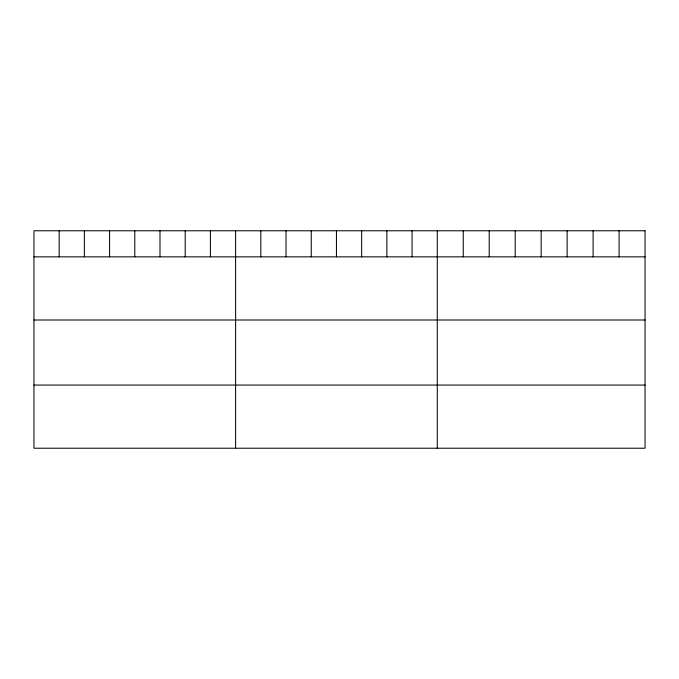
<?xml version="1.0" encoding="UTF-8"?>
<svg xmlns="http://www.w3.org/2000/svg" width="679" height="679" viewBox="0 0 679 679"><rect width="100%" height="100%" fill="white"/><g stroke="black" fill="none" stroke-linecap="round" stroke-linejoin="round"><path stroke-width="1.02" d="M33.95 256.849L645.05 256.849M33.95 320.004L645.05 320.004M33.95 385.069L645.05 385.069M619.078 230.775L619.078 256.849M593.106 230.775L593.106 256.849M567.135 230.775L567.135 256.849M541.163 230.775L541.163 256.849M515.191 230.775L515.191 256.849M489.219 230.775L489.219 256.849M463.248 230.775L463.248 256.849M437.276 230.775L437.276 448.225M412.068 230.775L412.068 256.849M386.86 230.775L386.86 256.849M361.652 230.775L361.652 256.849M336.445 230.775L336.445 256.849M311.237 230.775L311.237 256.849M286.029 230.775L286.029 256.849M260.821 230.775L260.821 256.849M235.613 230.775L235.613 448.225M210.405 230.775L210.405 256.849M185.197 230.775L185.197 256.849M159.989 230.775L159.989 256.849M134.782 230.775L134.782 256.849M109.574 230.775L109.574 256.849M84.366 230.775L84.366 256.849M59.158 230.775L59.158 256.849M645.05 230.775L33.95 230.775L33.95 448.225L645.05 448.225L645.05 230.775"/></g></svg>
